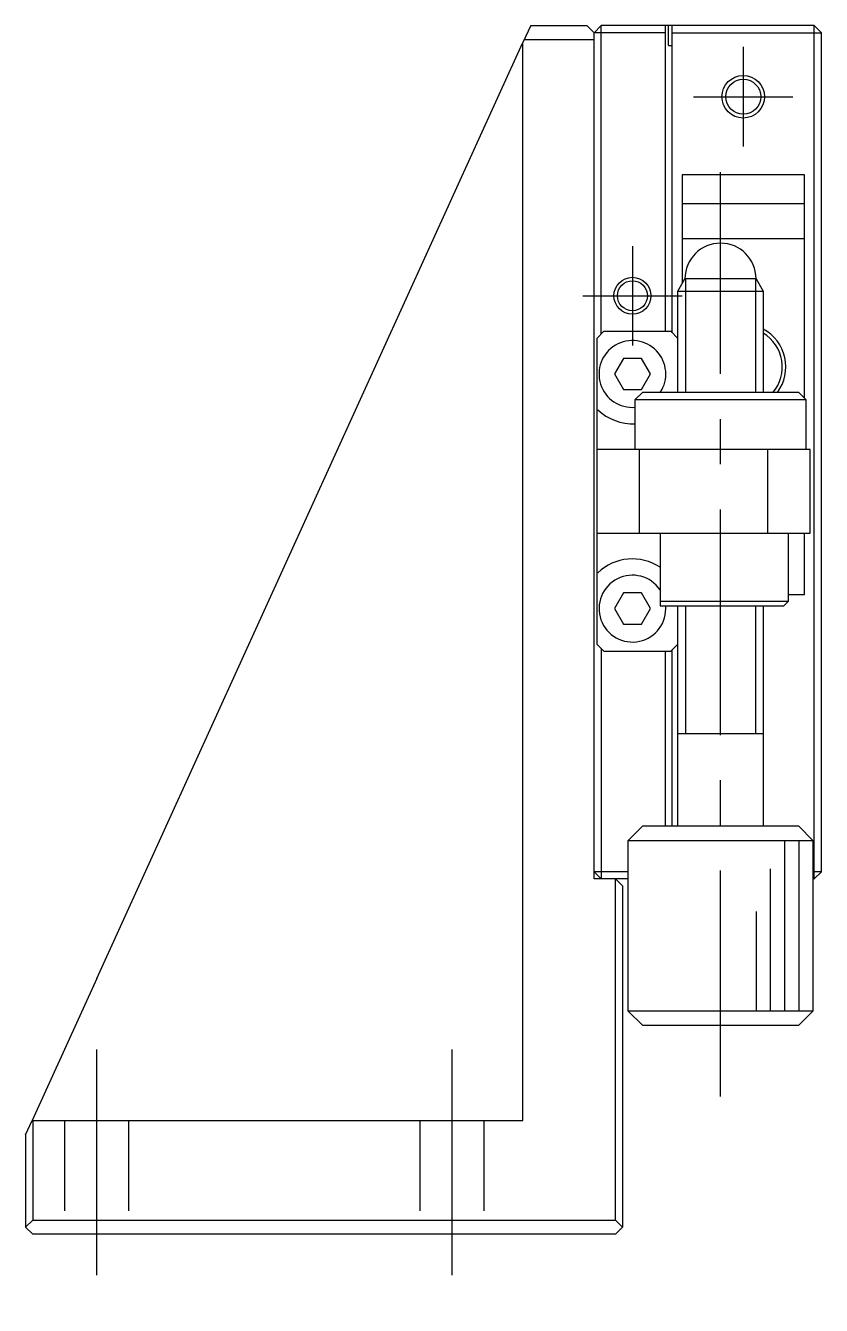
# Model space of a CAD drawing. Extents: x 0 to 346, y -8 to 238.
# Drawn here: x 0 to 56, y 76.4 to 166.4 of the extents above; entities that cross this region are included whole.
import ezdxf

# ---------------------------------------------------------------- set-up
doc = ezdxf.new("R2010")
doc.units = 0
doc.header["$LTSCALE"] = 0.5
doc.linetypes.add('CENTER', pattern=[50.8, 31.75, -6.35, 6.35, -6.35])
doc.linetypes.add('DASHED', pattern=[19.05, 12.7, -6.35])
for name, color, linetype in [('MSM_CENTER', 1, 'CENTER'), ('MSM_CONTINUOUS', 7, 'CONTINUOUS'), ('MSM_DASHED', 4, 'DASHED'), ('MSM_NARROW', 5, 'CONTINUOUS')]:
    doc.layers.add(name, color=color, linetype=linetype)

msp = doc.modelspace()

# ---------------------------------------------------------------- linework, layer by layer
at = {"layer": 'MSM_CENTER'}
for p, q in [((50.5, 164.905071), (50.5, 157.905071)), ((47, 161.405071), (54, 161.405071)), ((48.9, 91.105071), (48.9, 156.105071)), ((42.7, 150.905071), (42.7, 143.905071)), ((39.2, 147.405071), (46.2, 147.405071)), ((5, 94.405071), (5, 76.405071)), ((30, 94.405071), (30, 76.405071))]:
    msp.add_line(p, q, dxfattribs=at)
at = {"layer": 'MSM_CONTINUOUS'}
for p, q in [((35.546648, 166.405071), (35, 165.205561)), ((35.546648, 166.405071), (39.5, 166.405071)), ((40, 165.905071), (39.5, 166.405071)), ((40.5, 166.405071), (40, 165.905071)), ((40, 106.405071), (40, 165.905071)), ((45, 165.905071), (40, 165.905071)), ((55.5, 166.405071), (40.5, 166.405071)), ((40.5, 144.705071), (40.5, 166.405071)), ((45, 166.405071), (45, 144.905071)), ((45.25, 165.005071), (45.25, 166.405071)), ((45.5, 144.805071), (45.5, 166.405071)), ((45.5, 165.905071), (56, 165.905071)), ((56, 165.905071), (55.5, 166.405071)), ((55.5, 106.405071), (55.5, 166.405071)), ((56, 106.905071), (56, 165.905071)), ((5.012989, 99.405071), (35, 165.205561)), ((35, 89.405071), (35, 165.205561)), ((40, 165.405071), (35.090922, 165.405071)), ((45.25, 165.005071), (45.5, 165.005071)), ((54.8, 155.905071), (46.2, 155.905071)), ((46.2, 155.905071), (46.2, 148.25866)), ((54.8, 140.205071), (54.8, 155.905071)), ((46.2, 153.905071), (54.8, 153.905071)), ((54.8, 151.405071), (46.2, 151.405071)), ((45.9, 147.739045), (46.4, 148.605071)), ((51.4, 148.605071), (46.4, 148.605071)), ((51.4, 148.605071), (51.9, 147.739045)), ((45.9, 147.739045), (51.9, 147.739045)), ((45.9, 140.605071), (45.9, 147.739045)), ((51.9, 147.739045), (51.9, 140.605071)), ((40.2, 144.405071), (40.7, 144.905071)), ((40.7, 144.905071), (45.4, 144.905071)), ((45.4, 144.905071), (45.9, 144.405071)), ((40.2, 144.405071), (40.2, 122.905071)), ((42.064915, 143.005071), (41.429829, 141.905071)), ((43.335085, 143.005071), (42.064915, 143.005071)), ((43.970171, 141.905071), (43.335085, 143.005071)), ((41.429829, 141.905071), (42.064915, 140.805071)), ((43.335085, 140.805071), (43.970171, 141.905071)), ((42.064915, 140.805071), (43.335085, 140.805071)), ((42.9, 140.105071), (43.4, 140.605071)), ((54.4, 140.605071), (43.4, 140.605071)), ((54.4, 140.605071), (54.9, 140.105071)), ((42.9, 140.105071), (54.9, 140.105071)), ((42.9, 136.605071), (42.9, 140.105071)), ((54.9, 140.105071), (54.9, 136.605071)), ((40.2, 139.357543), (40.269179, 139.386915)), ((55.2, 136.605071), (40.2, 136.605071)), ((43.2, 130.705071), (43.2, 136.605071)), ((52.2, 136.605071), (52.2, 130.705071)), ((55.2, 130.705071), (55.2, 136.605071)), ((40.2, 130.705071), (55.2, 130.705071)), ((44.65, 130.705071), (44.65, 125.605071)), ((53.65, 130.705071), (53.65, 125.905071)), ((54.8, 126.405071), (54.8, 130.705071)), ((40.269179, 127.923226), (40.2, 127.952598)), ((42.064915, 126.505071), (41.429829, 125.405071)), ((43.335085, 126.505071), (42.064915, 126.505071)), ((43.970171, 125.405071), (43.335085, 126.505071)), ((53.65, 126.405071), (54.8, 126.405071)), ((41.429829, 125.405071), (42.064915, 124.305071)), ((43.335085, 124.305071), (43.970171, 125.405071)), ((53.65, 125.905071), (44.65, 125.905071)), ((44.65, 125.605071), (53.35, 125.605071)), ((45.9, 110.105071), (45.9, 125.605071)), ((51.9, 125.605071), (51.9, 110.105071)), ((53.65, 125.905071), (53.35, 125.605071)), ((42.064915, 124.305071), (43.335085, 124.305071)), ((40.7, 122.405071), (40.2, 122.905071)), ((40.5, 122.605071), (40.5, 106.405071)), ((40.7, 122.405071), (45.4, 122.405071)), ((45, 122.405071), (45, 110.105071)), ((45.9, 122.905071), (45.4, 122.405071)), ((45.5, 110.105071), (45.5, 122.505071)), ((51.900005, 116.605071), (45.899995, 116.605071)), ((42.4, 109.105071), (43.4, 110.105071)), ((54.4, 110.105071), (43.4, 110.105071)), ((54.4, 110.105071), (55.4, 109.105071)), ((42.4, 109.105071), (55.4, 109.105071)), ((42.4, 97.105071), (42.4, 109.105071)), ((55.4, 109.105071), (55.4, 97.105071)), ((42.4, 106.905071), (40, 106.905071)), ((40.5, 106.405071), (40, 106.905071)), ((42.4, 106.405071), (40, 106.405071)), ((41.5, 82.405071), (41.5, 106.405071)), ((41.5, 106.405071), (42, 105.905071)), ((56, 106.905071), (55.4, 106.905071)), ((55.4, 106.405071), (55.5, 106.405071)), ((55.5, 106.405071), (56, 106.905071)), ((42, 105.905071), (42, 81.905071)), ((5.012989, 99.405071), (0.455726, 89.405071)), ((55.4, 97.105071), (42.4, 97.105071)), ((43.4, 96.105071), (42.4, 97.105071)), ((55.4, 97.105071), (54.4, 96.105071)), ((43.4, 96.105071), (54.4, 96.105071)), ((0, 88.405071), (0.455726, 89.405071)), ((0.455726, 89.405071), (35, 89.405071)), ((0.5, 89.405071), (0.5, 82.405071)), ((0, 88.405071), (0, 81.905071)), ((0.5, 82.405071), (0, 81.905071)), ((0, 81.905071), (0.5, 81.405071)), ((0.5, 82.405071), (41.5, 82.405071)), ((42, 81.905071), (41.5, 82.405071)), ((41.5, 81.405071), (42, 81.905071)), ((41.5, 81.405071), (0.5, 81.405071))]:
    msp.add_line(p, q, dxfattribs=at)
for centre, radius in [((50.5, 161.405071), 1.2295), ((42.7, 147.405071), 1.0565)]:
    msp.add_circle(centre, radius, dxfattribs=at)
for centre, radius, start, end in [((48.9, 148.605071), 2.5, 0, 180), ((50.5, 142.405071), 3, 323.130102, 62.181861), ((42.7, 141.905071), 2.35, 326.413761, 274.8820996), ((50.5, 142.405071), 2.75, 319.114807, 59.396705), ((42.7, 141.905071), 3.5, 226.010986, 273.275829), ((42.7, 125.405071), 3.5, 56.141563, 133.989014), ((42.7, 125.405071), 2.35, 33.923112, 4.88215577)]:
    msp.add_arc(centre, radius, start, end, dxfattribs=at)
at = {"layer": 'MSM_DASHED'}
for p, q in [((2.75, 89.405071), (2.75, 81.405071)), ((7.25, 89.405071), (7.25, 81.405071)), ((27.75, 89.405071), (27.75, 81.405071)), ((32.25, 89.405071), (32.25, 81.405071))]:
    msp.add_line(p, q, dxfattribs=at)
at = {"layer": 'MSM_NARROW'}
for p, q in [((46.4415, 148.605071), (46.4415, 140.605071)), ((51.3585, 148.605071), (51.3585, 140.605071)), ((46.4415, 125.605071), (46.4415, 116.605071)), ((51.3585, 125.605071), (51.3585, 116.605071)), ((53.4, 109.105071), (53.4, 97.105071)), ((54.4, 109.105071), (54.4, 97.105071)), ((52.4, 107.105071), (52.4, 97.105071)), ((51.4, 104.105071), (51.4, 97.105071))]:
    msp.add_line(p, q, dxfattribs=at)
for centre, radius in [((50.5, 161.405071), 1.5), ((42.7, 147.405071), 1.3)]:
    msp.add_circle(centre, radius, dxfattribs=at)

doc.saveas('drawing.dxf')
